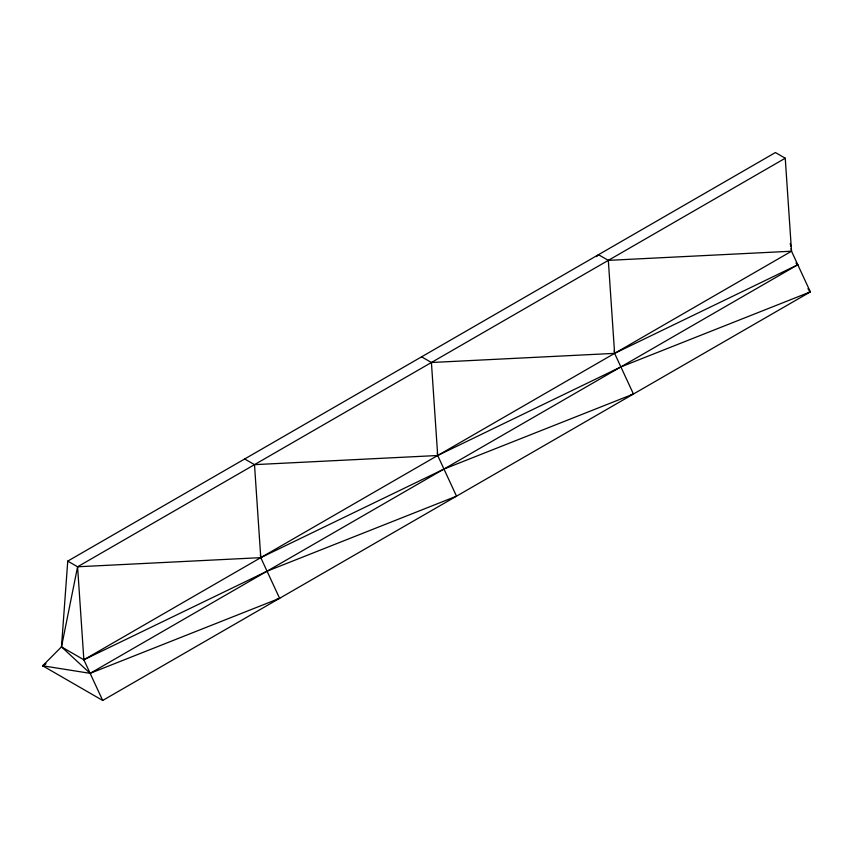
<?xml version="1.0" encoding="UTF-8"?>
<svg xmlns="http://www.w3.org/2000/svg" width="853" height="853" viewBox="0 0 853 853"><rect width="100%" height="100%" fill="white"/><g stroke="black" fill="none" stroke-linecap="round" stroke-linejoin="round"><path stroke-width="1.28" d="M102.691 700.452L90.13 673.337L61.48 646.862L67.75 561.114L775.42 152.548L785.25 158.221L791.52 251.219L810.35 291.886L102.691 700.452L42.65 665.788L61.48 646.862L77.58 566.787L785.25 158.221M596.642 256.604L598.497 254.695L608.328 260.368L791.52 251.219L791.104 248.628M260.357 555.047L260.773 557.649L279.603 598.305L90.13 673.337L42.65 665.788L46.041 663.687M42.65 665.788L44.942 664.466M61.48 646.862L83.861 659.785L791.52 251.219M795.881 263.012L797.79 264.771L90.13 673.337L83.861 659.785L77.58 566.787L67.75 561.114M421.585 356.831L431.415 362.504L614.608 353.366L797.79 264.771M244.672 458.978L254.503 464.65L437.696 455.502L620.877 366.918L810.35 291.886L807.93 288.73M77.58 566.787L260.773 557.649L443.965 469.054L633.438 394.022L614.608 353.366L614.181 350.764M83.861 659.785L267.042 571.201L456.515 496.169L437.696 455.502L437.269 452.911M807.791 292.611L810.35 291.886M630.868 394.758L633.438 394.022M277.044 599.041L279.603 598.305M790.251 243.436L790.678 246.027M608.328 260.368L614.608 353.366M431.415 362.504L437.696 455.502M254.503 464.65L260.773 557.649"/></g></svg>
